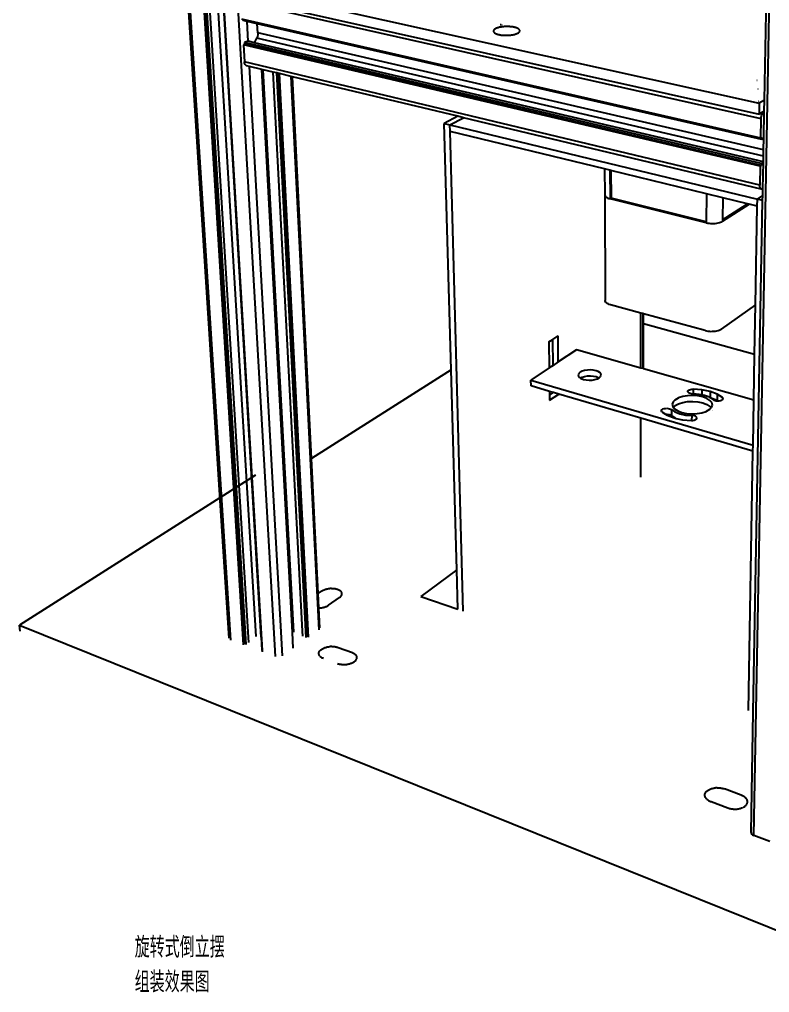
# Model space of a CAD drawing. Header units: millimetres. Extents: x -7 to 1163, y -7 to 637.
# Drawn here: x 631.6 to 919.6, y 28.8 to 402.5 of the extents above; entities that cross this region are included whole.
import ezdxf

# ---------------------------------------------------------------- set-up
doc = ezdxf.new("R2010")
doc.units = ezdxf.units.MM
doc.layers.add('5细实线', color=7, linetype='Continuous', lineweight=18)
doc.styles.add('HZ', font='gbenor.shx', dxfattribs={"bigfont": 'gbcbig.shx'})

msp = doc.modelspace()

# ---------------------------------------------------------------- linework, layer by layer
for p, q in [((709.07982, 211.92759), (688.94323, 524.9707)), ((712.79079, 164.23124), (689.70116, 524.65938)), ((717.68167, 162.40338), (695.23901, 523.783)), ((718.10169, 162.69616), (695.73344, 523.92343)), ((718.60228, 162.50922), (696.30051, 523.83377)), ((719.57265, 165.22107), (697.58316, 524.19843)), ((722.46903, 165.55266), (700.86285, 525.29248)), ((724.3652, 165.36898), (703.0313, 525.2045)), ((724.53113, 165.30751), (703.36484, 522.71676)), ((724.89358, 160.15968), (703.44477, 522.48441)), ((729.88383, 157.84308), (709.07641, 521.59319)), ((913.57629, 89.17862), (921.1573, 491.34402)), ((917.67308, 371.54835), (919.49801, 470.79881)), ((715.44553, 414.8236), (915.68927, 370.36425)), ((916.34354, 364.32584), (716.66711, 409.29212)), ((716.9123, 410.69751), (915.61447, 366.12547)), ((717.53117, 402.49237), (717.04681, 402.60337)), ((717.55211, 402.12234), (717.53117, 402.49237)), ((916.21145, 356.9601), (717.53117, 402.49237)), ((719.0019, 401.78977), (717.55211, 402.12234)), ((719.42749, 394.19737), (719.0019, 401.78977)), ((722.93424, 400.88772), (719.0019, 401.78977)), ((723.12242, 397.4415), (722.93424, 400.88772)), ((916.60382, 356.46138), (722.93424, 400.88772)), ((816.52014, 400.43365), (816.21546, 400.4999)), ((816.96092, 400.3378), (816.82742, 400.36683)), ((723.0979, 396.7189), (722.95006, 395.99114)), ((723.12242, 397.4415), (723.0979, 396.7189)), ((917.32277, 352.49654), (723.12242, 397.4415)), ((813.61015, 398.22417), (813.59028, 398.11386)), ((813.59028, 398.11386), (813.5909, 398.07679)), ((813.6133, 398.07188), (813.5909, 398.07679)), ((813.6133, 398.07188), (813.59213, 398.00363)), ((813.59213, 398.00363), (813.61571, 397.89395)), ((813.65163, 398.3341), (813.61015, 398.22417)), ((813.61571, 397.89395), (813.66095, 397.78531)), ((813.71454, 398.44318), (813.65163, 398.3341)), ((813.66095, 397.78531), (813.72766, 397.67817)), ((813.79858, 398.55093), (813.71454, 398.44318)), ((813.72766, 397.67817), (813.81557, 397.57299)), ((813.90338, 398.65691), (813.79858, 398.55093)), ((813.81557, 397.57299), (813.92432, 397.47022)), ((814.02848, 398.76065), (813.90338, 398.65691)), ((813.92432, 397.47022), (814.05347, 397.3703)), ((814.17332, 398.86172), (814.02848, 398.76065)), ((814.05347, 397.3703), (814.20247, 397.27368)), ((814.33727, 398.9597), (814.17332, 398.86172)), ((814.20247, 397.27368), (814.3707, 397.18077)), ((814.51963, 399.05416), (814.33727, 398.9597)), ((814.3707, 397.18077), (814.55743, 397.09196)), ((814.71959, 399.14471), (814.51963, 399.05416)), ((814.55743, 397.09196), (814.76189, 397.00766)), ((814.9363, 399.23097), (814.71959, 399.14471)), ((814.76189, 397.00766), (814.98319, 396.92823)), ((815.16883, 399.31256), (814.9363, 399.23097)), ((814.98319, 396.92823), (815.2204, 396.854)), ((815.41618, 399.38916), (815.16883, 399.31256)), ((815.2204, 396.854), (815.47248, 396.78532)), ((815.6773, 399.46043), (815.41618, 399.38916)), ((815.47248, 396.78532), (815.73837, 396.72247)), ((815.95106, 399.52608), (815.6773, 399.46043)), ((815.73837, 396.72247), (816.01692, 396.66573)), ((816.23631, 399.58584), (815.95106, 399.52608)), ((816.01692, 396.66573), (816.30692, 396.61535)), ((816.53182, 399.63944), (816.23631, 399.58584)), ((816.30692, 396.61535), (816.60713, 396.57156)), ((816.83635, 399.68668), (816.53182, 399.63944)), ((816.60713, 396.57156), (816.91624, 396.53453)), ((817.1486, 399.72734), (816.83635, 399.68668)), ((816.91624, 396.53453), (817.23291, 396.50444)), ((817.46725, 399.76127), (817.1486, 399.72734)), ((817.23291, 396.50444), (817.55579, 396.48142)), ((817.79095, 399.78831), (817.46725, 399.76127)), ((817.55579, 396.48142), (817.88346, 396.46557)), ((818.11833, 399.80837), (817.79095, 399.78831)), ((817.88346, 396.46557), (818.21451, 396.45696)), ((818.44801, 399.82134), (818.11833, 399.80837)), ((818.21451, 396.45696), (818.5475, 396.45562)), ((818.77859, 399.82718), (818.44801, 399.82134)), ((818.5475, 396.45562), (818.88098, 396.46157)), ((819.10868, 399.82587), (818.77859, 399.82718)), ((818.88098, 396.46157), (819.21351, 396.47477)), ((819.43688, 399.8174), (819.10868, 399.82587)), ((819.21351, 396.47477), (819.54365, 396.49517)), ((819.7618, 399.80183), (819.43688, 399.8174)), ((819.54365, 396.49517), (819.86996, 396.52268)), ((820.08207, 399.7792), (819.7618, 399.80183)), ((819.86996, 396.52268), (820.19103, 396.55717)), ((820.39633, 399.74961), (820.08207, 399.7792)), ((820.19103, 396.55717), (820.50547, 396.5985)), ((820.70326, 399.71319), (820.39633, 399.74961)), ((820.50547, 396.5985), (820.81192, 396.64649)), ((821.00155, 399.6701), (820.70326, 399.71319)), ((820.81192, 396.64649), (821.10906, 396.70092)), ((821.28994, 399.6205), (821.00155, 399.6701)), ((821.10906, 396.70092), (821.39559, 396.76156)), ((821.56721, 399.56461), (821.28994, 399.6205)), ((821.39559, 396.76156), (821.6703, 396.82814)), ((821.83217, 399.50266), (821.56721, 399.56461)), ((821.6703, 396.82814), (821.93198, 396.90037)), ((822.08369, 399.43491), (821.83217, 399.50266)), ((821.93198, 396.90037), (822.17953, 396.97793)), ((822.32071, 399.36165), (822.08369, 399.43491)), ((822.17953, 396.97793), (822.41188, 397.06049)), ((822.54221, 399.28318), (822.32071, 399.36165)), ((822.41188, 397.06049), (822.62803, 397.14768)), ((822.74724, 399.19983), (822.54221, 399.28318)), ((822.62803, 397.14768), (822.82706, 397.23913)), ((822.93492, 399.11196), (822.74724, 399.19983)), ((822.82706, 397.23913), (823.00813, 397.33444)), ((823.10443, 399.01993), (822.93492, 399.11196)), ((823.00813, 397.33444), (823.17048, 397.4332)), ((823.25505, 398.92413), (823.10443, 399.01993)), ((823.17048, 397.4332), (823.3134, 397.53497)), ((823.38612, 398.82497), (823.25505, 398.92413)), ((823.3134, 397.53497), (823.43632, 397.63932)), ((823.49707, 398.72287), (823.38612, 398.82497)), ((823.43632, 397.63932), (823.5387, 397.7458)), ((823.5874, 398.61825), (823.49707, 398.72287)), ((823.5387, 397.7458), (823.62014, 397.85394)), ((823.65672, 398.51157), (823.5874, 398.61825)), ((823.62014, 397.85394), (823.6803, 397.96329)), ((823.70471, 398.40328), (823.65672, 398.51157)), ((823.6803, 397.96329), (823.71893, 398.07337)), ((823.73115, 398.29384), (823.70471, 398.40328)), ((823.71893, 398.07337), (823.7359, 398.18371)), ((823.7359, 398.18371), (823.73115, 398.29384)), ((823.74391, 397.71128), (823.74436, 397.68437)), ((718.06613, 393.03896), (717.60132, 392.83527)), ((916.01868, 346.21128), (717.60132, 392.83527)), ((717.60132, 392.83527), (717.97639, 386.2282)), ((719.23449, 394.24252), (718.02789, 393.7147)), ((916.43625, 347.20984), (718.02789, 393.7147)), ((718.02789, 393.7147), (718.06613, 393.03896)), ((916.42305, 346.46654), (718.06613, 393.03896)), ((719.42749, 394.19737), (719.23449, 394.24252)), ((721.87482, 393.62494), (719.42749, 394.19737)), ((721.87482, 393.62494), (722.68894, 395.30747)), ((917.23878, 347.92893), (721.87482, 393.62494)), ((722.95006, 395.99114), (722.68894, 395.30747)), ((917.27708, 350.01174), (722.68894, 395.30747)), ((915.88839, 338.94618), (717.97639, 386.2282)), ((718.05342, 385.72728), (717.97639, 386.2282)), ((718.21989, 385.30306), (718.05342, 385.72728)), ((718.46434, 384.98446), (718.21989, 385.30306)), ((718.77, 384.79311), (718.46434, 384.98446)), ((719.97077, 384.50534), (718.77, 384.79311)), ((732.65867, 158.16548), (719.97077, 384.50534)), ((724.63808, 383.3868), (719.97077, 384.50534)), ((736.40464, 167.1132), (724.63808, 383.3868)), ((725.2065, 383.25058), (724.63808, 383.3868)), ((736.89697, 167.20446), (725.2065, 383.25058)), ((728.96109, 382.35077), (725.2065, 383.25058)), ((740.28234, 167.59204), (728.96109, 382.35077)), ((730.38145, 382.01038), (728.96109, 382.35077)), ((741.69825, 165.16451), (730.38145, 382.01038)), ((730.84673, 381.89887), (730.38145, 382.01038)), ((742.10512, 165.45469), (730.84673, 381.89887)), ((731.3929, 381.76798), (730.84673, 381.89887)), ((742.61068, 165.26941), (731.3929, 381.76798)), ((735.97132, 380.67074), (731.3929, 381.76798)), ((746.6214, 168.13363), (735.97132, 380.67074)), ((736.4061, 380.56655), (735.97132, 380.67074)), ((743.72966, 233.94128), (736.4061, 380.56655)), ((799.91645, 365.34605), (736.4061, 380.56655)), ((914.85262, 379.05122), (914.75805, 379.07178)), ((915.21249, 375.80594), (915.10479, 375.82955)), ((915.50196, 371.04961), (915.3439, 371.08465)), ((915.68927, 370.36425), (915.61447, 366.12547)), ((915.67219, 371.01187), (915.61874, 371.02372)), ((917.67308, 371.54835), (915.68927, 370.36425)), ((917.59525, 367.31591), (917.67308, 371.54835)), ((917.59525, 367.31591), (915.61447, 366.12547)), ((916.73006, 366.14146), (916.98939, 366.65347)), ((916.98939, 366.65347), (917.28771, 367.05673)), ((917.28771, 367.05673), (917.59525, 367.31591)), ((917.40475, 356.95553), (917.59525, 367.31591)), ((799.91645, 365.34605), (794.70827, 362.65404)), ((794.70827, 362.65404), (796.91619, 362.1199)), ((797.37486, 268.02308), (794.70827, 362.65404)), ((796.91619, 362.1199), (802.11678, 364.81873)), ((802.11678, 364.81873), (799.91645, 365.34605)), ((916.45837, 337.41634), (802.11678, 364.81873)), ((916.21145, 356.9601), (916.34354, 364.32584)), ((916.34354, 364.32584), (916.39567, 364.93636)), ((916.39567, 364.93636), (916.52752, 365.55571)), ((916.52752, 365.55571), (916.73006, 366.14146)), ((796.91619, 362.1199), (914.95084, 333.56481)), ((796.98572, 359.57735), (796.91619, 362.1199)), ((802.0249, 175.3095), (796.98572, 359.57735)), ((856.30546, 345.14053), (796.98572, 359.57735)), ((916.61736, 357.2101), (916.21145, 356.9601)), ((916.60382, 356.46138), (916.61736, 357.2101)), ((916.60382, 356.46138), (917.40475, 356.95553)), ((917.32277, 352.49654), (917.40475, 356.95553)), ((917.27708, 350.01174), (917.32277, 352.49654)), ((916.43625, 347.20984), (917.23481, 347.71309)), ((917.04712, 337.50518), (917.23481, 347.71309)), ((917.23481, 347.71309), (917.23878, 347.92893)), ((917.23878, 347.92893), (917.27708, 350.01174)), ((856.30546, 345.14053), (856.35359, 335.22455)), ((858.33004, 344.6478), (856.30546, 345.14053)), ((858.33004, 344.6478), (858.37479, 333.6855)), ((858.69772, 344.55832), (858.33004, 344.6478)), ((858.69772, 344.55832), (858.73971, 333.90424)), ((895.42198, 335.62063), (858.69772, 344.55832)), ((916.01868, 346.21128), (915.88839, 338.94618)), ((916.42305, 346.46654), (916.01868, 346.21128)), ((916.43625, 347.20984), (916.42305, 346.46654)), ((915.91934, 338.39878), (915.88839, 338.94618)), ((916.03061, 337.94199), (915.91934, 338.39878)), ((916.21451, 337.60694), (916.03061, 337.94199)), ((916.45837, 337.41634), (916.21451, 337.60694)), ((916.74549, 337.38298), (916.45837, 337.41634)), ((917.04712, 337.50518), (916.74549, 337.38298)), ((916.99909, 334.89316), (917.04712, 337.50518)), ((856.35359, 335.22455), (856.3593, 334.99843)), ((856.3593, 334.99843), (856.44129, 334.77463)), ((856.3593, 334.99843), (856.55067, 294.61842)), ((856.44129, 334.77463), (856.59827, 334.55699)), ((856.59827, 334.55699), (856.82764, 334.34927)), ((856.82764, 334.34927), (857.12557, 334.15504)), ((857.12557, 334.15504), (857.48701, 333.97768)), ((857.48701, 333.97768), (857.90581, 333.82025)), ((857.90581, 333.82025), (858.37479, 333.6855)), ((858.37479, 333.6855), (858.73971, 333.90424)), ((895.30921, 324.47212), (858.37479, 333.6855)), ((895.3124, 324.78738), (858.73971, 333.90424)), ((895.42198, 335.62063), (895.3124, 324.78738)), ((901.69894, 334.09299), (895.42198, 335.62063)), ((901.69894, 334.09299), (901.59193, 325.5514)), ((911.20786, 331.77877), (901.69894, 334.09299)), ((913.35191, 136.53782), (916.9657, 333.07737)), ((914.90354, 330.87934), (914.95084, 333.56481)), ((914.95084, 333.56481), (916.99909, 334.89316)), ((916.9657, 333.07737), (914.95084, 333.56481)), ((916.9657, 333.07737), (916.99909, 334.89316)), ((901.58532, 325.02338), (911.78719, 331.63778)), ((901.59193, 325.5514), (911.20786, 331.77877)), ((911.78719, 331.63778), (911.20786, 331.77877)), ((914.90354, 330.87934), (911.78719, 331.63778)), ((914.23594, 292.97125), (914.90354, 330.87934)), ((901.59193, 325.5514), (901.58532, 325.02338)), ((895.3124, 324.78738), (895.30921, 324.47212)), ((895.30921, 324.47212), (895.84, 324.35785)), ((895.84, 324.35785), (896.40254, 324.27163)), ((896.40254, 324.27163), (896.98711, 324.21498)), ((896.98711, 324.21498), (897.58361, 324.18888)), ((897.58361, 324.18888), (898.1817, 324.1938)), ((898.1817, 324.1938), (898.77104, 324.22964)), ((898.77104, 324.22964), (899.34142, 324.29578)), ((899.34142, 324.29578), (899.88299, 324.39106)), ((899.88299, 324.39106), (900.3864, 324.51382)), ((900.3864, 324.51382), (900.84299, 324.66191)), ((900.84299, 324.66191), (901.24492, 324.83276)), ((901.24492, 324.83276), (901.58532, 325.02338)), ((856.55639, 294.37563), (856.55067, 294.61842)), ((856.6372, 294.13535), (856.55639, 294.37563)), ((856.79182, 293.90168), (856.6372, 294.13535)), ((857.01771, 293.67866), (856.79182, 293.90168)), ((857.31108, 293.47013), (857.01771, 293.67866)), ((857.66695, 293.27971), (857.31108, 293.47013)), ((858.07927, 293.11069), (857.66695, 293.27971)), ((858.54098, 292.96602), (858.07927, 293.11069)), ((870.25106, 289.7805), (858.54098, 292.96602)), ((914.23594, 292.97125), (901.06725, 283.66924)), ((913.90065, 273.93265), (914.23594, 292.97125)), ((870.24094, 268.68749), (870.25106, 289.7805)), ((871.04837, 289.56361), (870.25106, 289.7805)), ((871.03168, 268.46318), (871.04837, 289.56361)), ((871.2757, 289.50176), (871.04837, 289.56361)), ((871.27229, 285.62018), (871.2757, 289.50176)), ((894.89049, 283.07777), (871.2757, 289.50176)), ((871.25714, 268.39922), (871.27229, 285.62018)), ((913.90065, 273.93265), (871.27229, 285.62018)), ((836.35541, 279.70323), (838.39707, 281.03496)), ((838.51652, 271.06664), (838.39707, 281.03496)), ((894.89049, 283.07777), (895.41273, 282.95517)), ((895.41273, 282.95517), (895.96622, 282.86267)), ((895.96622, 282.86267), (896.54143, 282.80189)), ((896.54143, 282.80189), (897.12839, 282.77389)), ((897.12839, 282.77389), (897.71696, 282.77917)), ((897.71696, 282.77917), (898.29694, 282.81762)), ((898.29694, 282.81762), (898.8583, 282.88859)), ((898.8583, 282.88859), (899.39134, 282.99081)), ((899.39134, 282.99081), (899.88687, 283.12252)), ((899.88687, 283.12252), (900.33634, 283.28141)), ((900.33634, 283.28141), (900.73206, 283.46471)), ((900.73206, 283.46471), (901.06725, 283.66924)), ((834.88261, 278.74256), (836.35541, 279.70323)), ((834.88261, 278.74256), (835.01637, 268.73788)), ((836.48316, 269.71378), (836.35541, 279.70323)), ((845.49231, 275.70786), (838.51652, 271.06664)), ((870.24094, 268.68749), (845.49231, 275.70786)), ((913.59171, 256.3903), (913.90065, 273.93265)), ((836.48316, 269.71378), (835.01637, 268.73788)), ((838.51652, 271.06664), (836.48316, 269.71378)), ((797.37486, 268.02308), (743.72966, 233.94128)), ((799.54158, 191.13074), (797.37486, 268.02308)), ((835.01637, 268.73788), (827.99264, 264.06477)), ((846.38901, 266.59001), (846.16593, 266.08468)), ((846.16593, 266.08468), (846.24234, 265.57235)), ((846.24234, 265.57235), (846.6139, 265.08799)), ((846.89557, 267.05404), (846.38901, 266.59001)), ((847.65056, 267.44545), (846.89557, 267.05404)), ((848.60239, 267.73794), (847.65056, 267.44545)), ((847.66945, 265.19803), (848.62043, 265.49153)), ((849.68651, 267.91194), (848.60239, 267.73794)), ((848.62043, 265.49153), (849.70358, 265.66614)), ((850.8297, 267.95583), (849.68651, 267.91194)), ((849.70358, 265.66614), (850.84577, 265.71018)), ((851.95492, 267.8667), (850.8297, 267.95583)), ((850.84577, 265.71018), (851.97, 265.62074)), ((852.98629, 267.65048), (851.95492, 267.8667)), ((851.97, 265.62074), (853.00046, 265.40377)), ((853.85406, 267.32162), (852.98629, 267.65048)), ((853.00046, 265.40377), (853.86748, 265.07377)), ((854.49924, 266.90214), (853.85406, 267.32162)), ((854.24647, 264.93493), (854.74757, 265.40194)), ((854.87755, 266.42028), (854.49924, 266.90214)), ((854.74757, 265.40194), (854.96254, 265.90861)), ((854.96254, 265.90861), (854.87755, 266.42028)), ((871.03168, 268.46318), (870.24094, 268.68749)), ((871.25714, 268.39922), (871.03168, 268.46318)), ((913.59171, 256.3903), (871.25714, 268.39922)), ((827.99264, 264.06477), (913.28667, 239.06982)), ((828.02915, 261.80564), (827.99264, 264.06477)), ((835.13703, 259.71369), (828.02915, 261.80564)), ((846.6139, 265.08799), (846.98653, 264.84243)), ((846.98653, 264.84243), (847.66945, 265.19803)), ((846.98653, 264.84243), (847.25596, 264.66487)), ((847.25596, 264.66487), (848.12508, 264.33219)), ((848.12508, 264.33219), (849.16191, 264.11299)), ((849.16191, 264.11299), (850.29524, 264.02253)), ((850.29524, 264.02253), (851.44702, 264.06709)), ((851.44702, 264.06709), (852.53789, 264.24357)), ((852.53789, 264.24357), (853.49283, 264.5397)), ((853.49283, 264.5397), (854.1542, 264.88654)), ((853.86748, 265.07377), (854.1542, 264.88654)), ((854.1542, 264.88654), (854.24647, 264.93493)), ((835.13703, 259.71369), (835.15593, 258.29986)), ((836.60287, 259.28227), (835.13703, 259.71369)), ((835.15593, 258.29986), (836.60287, 259.28227)), ((835.15593, 258.29986), (835.18246, 256.31522)), ((835.18246, 256.31522), (838.65129, 258.6794)), ((838.65129, 258.6794), (836.60287, 259.28227)), ((870.23167, 249.38484), (838.65129, 258.6794)), ((888.177, 258.0508), (886.30978, 257.74167)), ((890.16353, 258.12876), (888.177, 258.0508)), ((888.2212, 259.72506), (888.30524, 259.96133)), ((888.27568, 259.48577), (888.2212, 259.72506)), ((888.46517, 259.25978), (888.27568, 259.48577)), ((888.30524, 259.96133), (888.52192, 260.17851)), ((888.77688, 259.06255), (888.46517, 259.25978)), ((888.52192, 260.17851), (888.85634, 260.36186)), ((889.18965, 258.9076), (888.77688, 259.06255)), ((888.85634, 260.36186), (889.28568, 260.49897)), ((889.67529, 258.80556), (889.18965, 258.9076)), ((889.28568, 260.49897), (889.78074, 260.58058)), ((889.67529, 258.80556), (890.29243, 258.7561)), ((889.78074, 260.58058), (890.30792, 260.60117)), ((892.13656, 257.97045), (890.16353, 258.12876)), ((890.30792, 260.60117), (890.29243, 258.7561)), ((892.53267, 258.57657), (890.29243, 258.7561)), ((893.67981, 260.33189), (890.30792, 260.60117)), ((893.96412, 257.58624), (892.13656, 257.97045)), ((893.66043, 258.33979), (892.53267, 258.57657)), ((893.67981, 260.33189), (893.66043, 258.33979)), ((894.69341, 258.12291), (893.66043, 258.33979)), ((896.80655, 259.67791), (893.67981, 260.33189)), ((896.53798, 257.43213), (894.69341, 258.12291)), ((896.80655, 259.67791), (896.78161, 257.40364)), ((899.48014, 258.68114), (896.80655, 259.67791)), ((899.48014, 258.68114), (899.45275, 256.40343)), ((901.51993, 257.40605), (899.48014, 258.68114)), ((882.59161, 255.69835), (882.26369, 254.79671)), ((882.26369, 254.79671), (882.45988, 253.88123)), ((882.59161, 255.69835), (883.41878, 256.52515)), ((882.72533, 253.55696), (883.40578, 254.24003)), ((883.40578, 254.24003), (884.67302, 254.93896)), ((883.41878, 256.52515), (884.68714, 257.22169)), ((884.67302, 254.93896), (886.29421, 255.46073)), ((886.30978, 257.74167), (884.68714, 257.22169)), ((886.29421, 255.46073), (888.15975, 255.77092)), ((888.15975, 255.77092), (890.1445, 255.84915)), ((890.1445, 255.84915), (892.11575, 255.69029)), ((892.11575, 255.69029), (893.94164, 255.30477)), ((893.94164, 255.30477), (895.49947, 254.71792)), ((895.52337, 257.0014), (893.96412, 257.58624)), ((895.49947, 254.71792), (896.68358, 253.96858)), ((896.70859, 256.25462), (895.52337, 257.0014)), ((896.53798, 257.43213), (896.78161, 257.40364)), ((896.53798, 257.43213), (898.25832, 256.35038)), ((897.43816, 255.39565), (896.70859, 256.25462)), ((896.78161, 257.40364), (899.45275, 256.40343)), ((897.35754, 253.57643), (897.66039, 254.48225)), ((897.66039, 254.48225), (897.43816, 255.39565)), ((898.25832, 256.35038), (898.67603, 256.19381)), ((898.67603, 256.19381), (899.16605, 256.09072)), ((899.16605, 256.09072), (899.69484, 256.04818)), ((899.45275, 256.40343), (899.99945, 256.06019)), ((899.69484, 256.04818), (899.99945, 256.06019)), ((899.99945, 256.06019), (900.22621, 256.06913)), ((900.22621, 256.06913), (900.72374, 256.15213)), ((900.72374, 256.15213), (901.1534, 256.29146)), ((901.1534, 256.29146), (901.48584, 256.47755)), ((901.48584, 256.47755), (901.50831, 256.50081)), ((901.51993, 257.40605), (901.50831, 256.50081)), ((901.50831, 256.50081), (901.69845, 256.69763)), ((901.71591, 257.17826), (901.51993, 257.40605)), ((901.69845, 256.69763), (901.77686, 256.93664)), ((901.77686, 256.93664), (901.71591, 257.17826)), ((913.28667, 239.06982), (913.59171, 256.3903)), ((878.03899, 252.32226), (878.12889, 252.56526)), ((878.08952, 252.07615), (878.03899, 252.32226)), ((878.27723, 251.84372), (878.08952, 252.07615)), ((878.12889, 252.56526), (878.35291, 252.78862)), ((878.27723, 251.84372), (879.71578, 250.90912)), ((878.35291, 252.78862), (878.69567, 252.97719)), ((878.69567, 252.97719), (879.13378, 253.11821)), ((879.13378, 253.11821), (879.63744, 253.20214)), ((879.63744, 253.20214), (880.17247, 253.22331)), ((879.71578, 250.90912), (880.16234, 250.92688)), ((879.71578, 250.90912), (880.29146, 250.53512)), ((880.16234, 250.92688), (880.69199, 250.88373)), ((880.17247, 253.22331), (880.7026, 253.18031)), ((880.29146, 250.53512), (882.97984, 249.50318)), ((880.69199, 250.88373), (881.18082, 250.77909)), ((880.7026, 253.18031), (881.19188, 253.07603)), ((881.18082, 250.77909), (881.59565, 250.62004)), ((881.19188, 253.07603), (881.60709, 252.91752)), ((881.59565, 250.62004), (881.90824, 250.41731)), ((881.60709, 252.91752), (881.91997, 252.71548)), ((881.91997, 252.71548), (881.90824, 250.41731)), ((881.90824, 250.41731), (883.29823, 249.51584)), ((881.91997, 252.71548), (883.31124, 251.81709)), ((882.45988, 253.88123), (882.72533, 253.55696)), ((882.72533, 253.55696), (883.1694, 253.01449)), ((883.1694, 253.01449), (884.34594, 252.25634)), ((883.31124, 251.81709), (885.16284, 251.1096)), ((884.34594, 252.25634), (885.91022, 251.65957)), ((885.16284, 251.1096), (887.34791, 250.64292)), ((885.91022, 251.65957), (887.75514, 251.26607)), ((887.34791, 250.64292), (889.71508, 250.45019)), ((887.75514, 251.26607), (889.75324, 251.10359)), ((889.71508, 250.45019), (889.69946, 248.54408)), ((890.24877, 250.40674), (889.71508, 250.45019)), ((889.75324, 251.10359), (891.76582, 251.18362)), ((890.7425, 250.30137), (890.24877, 250.40674)), ((891.76582, 251.18362), (893.65308, 251.50052)), ((893.65308, 251.50052), (895.2844, 252.03187)), ((896.54774, 252.74034), (895.2844, 252.03187)), ((896.54774, 252.74034), (897.17477, 253.38772)), ((897.17477, 253.38772), (896.68358, 253.96858)), ((897.35754, 253.57643), (897.17477, 253.38772)), ((897.63684, 252.40333), (897.63625, 252.35044)), ((897.63786, 252.49322), (897.63757, 252.46769)), ((870.22079, 226.73028), (870.23167, 249.38484)), ((913.24538, 236.7253), (870.23167, 249.38484)), ((882.97984, 249.50318), (883.77609, 249.33246)), ((883.29823, 249.51584), (883.77609, 249.33246)), ((883.77609, 249.33246), (886.15778, 248.82181)), ((886.15778, 248.82181), (889.60354, 248.54025)), ((889.60354, 248.54025), (889.69946, 248.54408)), ((889.69946, 248.54408), (890.14288, 248.5618)), ((890.14288, 248.5618), (890.64911, 248.64718)), ((890.64911, 248.64718), (891.08759, 248.7905)), ((891.16276, 250.14119), (890.7425, 250.30137)), ((891.08759, 248.7905), (891.42837, 248.98193)), ((891.48093, 249.93703), (891.16276, 250.14119)), ((891.42837, 248.98193), (891.64827, 249.20832)), ((891.67529, 249.70272), (891.48093, 249.93703)), ((891.64827, 249.20832), (891.73243, 249.45418)), ((891.73243, 249.45418), (891.67529, 249.70272)), ((911.49237, 137.18544), (913.24538, 236.7253)), ((913.24538, 236.7253), (913.28667, 239.06982)), ((746.31699, 182.14027), (743.72966, 233.94128)), ((722.30019, 227.49894), (631.60595, 169.87919)), ((712.10612, 164.88093), (709.07982, 211.92759)), ((799.54158, 191.13074), (785.69819, 180.99557)), ((799.96721, 176.02612), (799.54158, 191.13074)), ((747.56076, 183.00761), (747.74786, 183.13031)), ((747.74786, 183.13031), (747.94885, 183.24721)), ((747.94885, 183.24721), (748.16286, 183.35779)), ((748.16286, 183.35779), (748.38898, 183.46161)), ((748.38898, 183.46161), (748.62624, 183.55821)), ((748.62624, 183.55821), (748.87363, 183.6472)), ((748.87363, 183.6472), (749.1301, 183.7282)), ((749.1301, 183.7282), (749.39455, 183.80087)), ((749.39455, 183.80087), (749.66585, 183.8649)), ((749.66585, 183.8649), (749.94287, 183.92003)), ((749.94287, 183.92003), (750.22442, 183.96603)), ((750.22442, 183.96603), (750.50931, 184.00269)), ((750.50931, 184.00269), (750.79633, 184.02988)), ((751.08427, 184.04747), (750.79633, 184.02988)), ((751.37191, 184.05539), (751.08427, 184.04747)), ((751.37191, 184.05539), (751.65802, 184.05361)), ((751.65802, 184.05361), (751.94141, 184.04213)), ((751.94141, 184.04213), (752.22086, 184.02101)), ((752.22086, 184.02101), (752.4952, 183.99033)), ((752.4952, 183.99033), (752.76326, 183.95022)), ((752.76326, 183.95022), (753.0239, 183.90085)), ((753.0239, 183.90085), (753.27603, 183.84243)), ((753.27603, 183.84243), (753.51856, 183.77519)), ((753.51856, 183.77519), (753.75047, 183.69943)), ((753.75047, 183.69943), (753.97077, 183.61545)), ((753.97077, 183.61545), (754.17851, 183.52362)), ((754.17851, 183.52362), (754.37282, 183.42432)), ((754.37282, 183.42432), (754.55286, 183.31797)), ((754.55286, 183.31797), (754.71786, 183.20502)), ((754.71786, 183.20502), (754.86711, 183.08593)), ((746.31699, 182.14027), (747.56076, 183.00761)), ((746.59659, 176.54243), (746.31699, 182.14027)), ((750.32034, 177.60927), (754.48588, 180.54964)), ((754.48588, 180.54964), (754.65744, 180.67864)), ((754.65744, 180.67864), (754.8133, 180.8123)), ((754.8133, 180.8123), (754.95282, 180.95006)), ((754.86711, 183.08593), (754.99995, 182.96122)), ((754.95282, 180.95006), (755.07539, 181.09132)), ((755.11583, 182.83142), (754.99995, 182.96122)), ((755.07539, 181.09132), (755.18051, 181.23547)), ((755.21423, 182.69706), (755.11583, 182.83142)), ((755.18051, 181.23547), (755.26773, 181.38189)), ((755.29471, 182.55873), (755.21423, 182.69706)), ((755.26773, 181.38189), (755.33669, 181.52995)), ((755.35694, 182.41701), (755.29471, 182.55873)), ((755.33669, 181.52995), (755.38712, 181.67901)), ((755.40062, 182.27249), (755.35694, 182.41701)), ((755.38712, 181.67901), (755.41881, 181.82843)), ((755.42556, 182.12581), (755.40062, 182.27249)), ((755.41881, 181.82843), (755.43164, 181.97758)), ((755.43164, 181.97758), (755.42556, 182.12581)), ((785.69819, 180.99557), (799.96721, 176.02612)), ((746.59659, 176.54243), (746.75755, 176.54692)), ((746.97788, 168.90859), (746.59659, 176.54243)), ((746.75755, 176.54692), (747.04921, 176.56495)), ((747.04921, 176.56495), (747.33995, 176.59281)), ((747.33995, 176.59281), (747.62852, 176.63039)), ((747.62852, 176.63039), (747.91368, 176.67751)), ((747.91368, 176.67751), (748.19418, 176.73397)), ((748.19418, 176.73397), (748.46882, 176.79952)), ((748.46882, 176.79952), (748.73641, 176.87388)), ((748.73641, 176.87388), (748.99579, 176.95672)), ((748.99579, 176.95672), (749.24585, 177.04768)), ((749.24585, 177.04768), (749.48551, 177.14636)), ((749.48551, 177.14636), (749.71374, 177.25234)), ((749.71374, 177.25234), (749.92956, 177.36515)), ((749.92956, 177.36515), (750.13205, 177.4843)), ((750.13205, 177.4843), (750.32034, 177.60927)), ((631.60595, 169.87919), (981.81972, 28.8547)), ((631.83829, 167.6277), (631.60595, 169.87919)), ((719.69219, 163.26963), (719.57265, 165.22107)), ((724.83469, 160.18168), (724.53113, 165.30751)), ((736.71627, 161.06188), (736.40464, 167.1132)), ((740.38492, 165.64619), (740.28234, 167.59204)), ((747.55888, 160.63744), (747.75295, 160.76946)), ((747.75295, 160.76946), (747.96143, 160.89523)), ((747.96143, 160.89523), (748.18341, 161.01421)), ((748.18341, 161.01421), (748.41795, 161.12591)), ((748.41795, 161.12591), (748.66405, 161.22984)), ((748.66405, 161.22984), (748.92064, 161.32558)), ((748.92064, 161.32558), (749.18665, 161.41273)), ((749.18665, 161.41273), (749.46094, 161.49091)), ((749.46094, 161.49091), (749.74234, 161.5598)), ((749.74234, 161.5598), (750.02966, 161.61911)), ((750.02966, 161.61911), (750.32168, 161.66859)), ((750.32168, 161.66859), (750.61717, 161.70804)), ((750.61717, 161.70804), (750.91487, 161.73729)), ((751.21352, 161.75621), (750.91487, 161.73729)), ((751.51186, 161.76473), (751.21352, 161.75621)), ((751.51186, 161.76473), (751.80862, 161.76282)), ((751.80862, 161.76282), (752.10255, 161.75047)), ((752.10255, 161.75047), (752.39241, 161.72775)), ((752.39241, 161.72775), (752.67697, 161.69474)), ((752.67697, 161.69474), (752.95502, 161.65159)), ((752.95502, 161.65159), (753.22538, 161.59847)), ((753.22538, 161.59847), (753.48691, 161.53562)), ((753.48691, 161.53562), (753.7385, 161.46328)), ((753.7385, 161.46328), (753.97908, 161.38177)), ((753.97908, 161.38177), (759.42717, 159.38594)), ((724.92092, 159.69786), (724.89358, 160.15968)), ((746.56009, 159.10618), (746.57568, 159.26681)), ((746.56413, 158.94637), (746.56009, 159.10618)), ((746.58779, 158.78807), (746.56413, 158.94637)), ((746.57568, 159.26681), (746.61082, 159.42757)), ((746.631, 158.63196), (746.58779, 158.78807)), ((746.61082, 159.42757), (746.66534, 159.58779)), ((746.69358, 158.47872), (746.631, 158.63196)), ((746.66534, 159.58779), (746.739, 159.74676)), ((746.77528, 158.329), (746.69358, 158.47872)), ((746.739, 159.74676), (746.83146, 159.90383)), ((746.87575, 158.18345), (746.77528, 158.329)), ((746.83146, 159.90383), (746.94232, 160.0583)), ((746.99458, 158.0427), (746.87575, 158.18345)), ((746.94232, 160.0583), (747.07109, 160.20953)), ((746.99458, 158.0427), (747.13127, 157.90736)), ((747.07109, 160.20953), (747.21721, 160.35688)), ((747.13127, 157.90736), (747.28524, 157.77802)), ((747.21721, 160.35688), (747.38004, 160.49972)), ((747.28524, 157.77802), (747.45584, 157.65524)), ((747.38004, 160.49972), (747.55888, 160.63744)), ((747.45584, 157.65524), (747.64234, 157.53955)), ((747.64234, 157.53955), (747.84394, 157.43145)), ((747.84394, 157.43145), (748.05978, 157.33142)), ((748.05978, 157.33142), (748.28894, 157.2399)), ((759.42717, 159.38594), (759.65723, 159.29501)), ((759.65723, 159.29501), (759.87432, 159.19558)), ((759.87432, 159.19558), (760.07749, 159.08806)), ((760.07749, 159.08806), (760.2659, 158.97289)), ((760.2659, 158.97289), (760.43871, 158.85058)), ((760.43871, 158.85058), (760.5952, 158.72163)), ((760.5952, 158.72163), (760.73468, 158.58658)), ((760.85656, 158.44602), (760.73468, 158.58658)), ((760.96029, 158.30052), (760.85656, 158.44602)), ((761.04543, 158.15072), (760.96029, 158.30052)), ((761.02907, 156.87616), (761.09937, 157.03652)), ((761.1116, 157.99724), (761.04543, 158.15072)), ((761.09937, 157.03652), (761.15037, 157.19797)), ((761.1585, 157.84073), (761.1116, 157.99724)), ((761.15037, 157.19797), (761.18186, 157.3598)), ((761.18591, 157.68187), (761.1585, 157.84073)), ((761.18186, 157.3598), (761.19372, 157.52133)), ((761.19372, 157.52133), (761.18591, 157.68187)), ((753.75506, 155.21734), (753.99805, 155.13418)), ((753.99805, 155.13418), (754.25229, 155.06035)), ((754.25229, 155.06035), (754.51668, 154.99616)), ((754.51668, 154.99616), (754.79008, 154.9419)), ((754.79008, 154.9419), (755.0713, 154.89781)), ((755.0713, 154.89781), (755.35912, 154.86407)), ((755.35912, 154.86407), (755.65232, 154.84084)), ((755.65232, 154.84084), (755.9496, 154.82822)), ((755.9496, 154.82822), (756.24969, 154.82626)), ((756.24969, 154.82626), (756.55129, 154.83497)), ((756.55129, 154.83497), (756.85308, 154.85432)), ((756.85308, 154.85432), (757.15377, 154.88421)), ((757.15377, 154.88421), (757.45204, 154.92453)), ((757.45204, 154.92453), (757.74661, 154.97508)), ((757.74661, 154.97508), (758.03621, 155.03565)), ((758.03621, 155.03565), (758.31957, 155.10598)), ((758.31957, 155.10598), (758.59548, 155.18576)), ((758.59548, 155.18576), (758.86275, 155.27463)), ((758.86275, 155.27463), (759.12022, 155.37222)), ((759.12022, 155.37222), (759.36678, 155.47808)), ((759.36678, 155.47808), (759.60138, 155.59178)), ((759.60138, 155.59178), (759.82301, 155.7128)), ((759.82301, 155.7128), (760.03072, 155.84062)), ((760.03072, 155.84062), (760.22363, 155.97468)), ((760.22363, 155.97468), (760.4009, 156.11441)), ((760.4009, 156.11441), (760.5618, 156.2592)), ((760.5618, 156.2592), (760.70563, 156.40843)), ((760.70563, 156.40843), (760.83179, 156.56143)), ((760.83179, 156.56143), (760.93976, 156.71757)), ((760.93976, 156.71757), (761.02907, 156.87616)), ((912.50234, 90.33334), (913.35191, 136.53782)), ((894.77165, 104.74279), (894.78955, 104.93233)), ((894.77498, 104.55258), (894.77165, 104.74279)), ((894.78955, 104.93233), (894.82858, 105.1204)), ((894.82858, 105.1204), (894.88856, 105.30619)), ((894.88856, 105.30619), (894.96922, 105.48891)), ((894.96922, 105.48891), (895.07018, 105.6678)), ((895.07018, 105.6678), (895.19101, 105.84208)), ((895.19101, 105.84208), (895.33118, 106.01102)), ((895.33118, 106.01102), (895.49007, 106.1739)), ((895.49007, 106.1739), (895.667, 106.33004)), ((895.667, 106.33004), (895.8612, 106.47877)), ((895.8612, 106.47877), (896.07184, 106.61948)), ((896.07184, 106.61948), (896.298, 106.75156)), ((896.298, 106.75156), (896.53874, 106.87446)), ((896.53874, 106.87446), (896.793, 106.98767)), ((896.793, 106.98767), (897.05972, 107.09071)), ((897.05972, 107.09071), (897.33775, 107.18315)), ((897.33775, 107.18315), (897.62591, 107.26461)), ((897.62591, 107.26461), (897.92299, 107.33473)), ((897.92299, 107.33473), (898.22771, 107.39324)), ((898.22771, 107.39324), (898.5388, 107.43988)), ((898.5388, 107.43988), (898.85492, 107.47445)), ((899.17476, 107.49683), (898.85492, 107.47445)), ((899.49694, 107.5069), (899.17476, 107.49683)), ((899.49694, 107.5069), (899.82012, 107.50464)), ((899.82012, 107.50464), (900.14292, 107.49004)), ((900.14292, 107.49004), (900.46399, 107.46318)), ((900.46399, 107.46318), (900.78195, 107.42415)), ((900.78195, 107.42415), (901.09547, 107.37314)), ((901.09547, 107.37314), (901.40322, 107.31033)), ((901.40322, 107.31033), (901.7039, 107.23602)), ((901.7039, 107.23602), (901.99623, 107.15049)), ((901.99623, 107.15049), (902.27897, 107.05411)), ((908.72272, 104.69353), (902.27897, 107.05411)), ((908.72272, 104.69353), (908.99664, 104.58595)), ((894.79953, 104.36253), (894.77498, 104.55258)), ((894.84522, 104.17345), (894.79953, 104.36253)), ((894.91188, 103.98614), (894.84522, 104.17345)), ((894.99923, 103.80142), (894.91188, 103.98614)), ((895.10692, 103.62007), (894.99923, 103.80142)), ((895.2345, 103.44289), (895.10692, 103.62007)), ((895.38143, 103.27064), (895.2345, 103.44289)), ((895.54709, 103.10406), (895.38143, 103.27064)), ((895.54709, 103.10406), (895.7308, 102.94388)), ((895.7308, 102.94388), (895.93176, 102.79079)), ((895.93176, 102.79079), (896.14912, 102.64546)), ((896.14912, 102.64546), (896.38196, 102.50852)), ((896.38196, 102.50852), (896.62927, 102.38057)), ((896.62927, 102.38057), (896.88999, 102.26216)), ((896.88999, 102.26216), (897.16301, 102.15381)), ((897.16301, 102.15381), (903.63564, 99.75882)), ((908.99664, 104.58595), (909.25867, 104.46831)), ((909.25867, 104.46831), (909.50768, 104.34109)), ((909.50768, 104.34109), (909.74262, 104.20483)), ((909.74262, 104.20483), (909.96247, 104.06011)), ((909.96247, 104.06011), (910.1663, 103.90752)), ((910.1663, 103.90752), (910.35323, 103.74772)), ((910.35323, 103.74772), (910.52244, 103.58137)), ((910.67322, 103.40919), (910.52244, 103.58137)), ((910.63459, 100.82125), (910.77191, 100.99271)), ((910.8049, 103.2319), (910.67322, 103.40919)), ((910.77191, 100.99271), (910.88951, 101.1694)), ((910.9169, 103.05025), (910.8049, 103.2319)), ((910.88951, 101.1694), (910.98688, 101.35057)), ((911.00873, 102.86502), (910.9169, 103.05025)), ((910.98688, 101.35057), (911.06364, 101.53544)), ((911.07998, 102.67699), (911.00873, 102.86502)), ((911.06364, 101.53544), (911.11946, 101.7232)), ((911.13034, 102.48696), (911.07998, 102.67699)), ((911.11946, 101.7232), (911.15413, 101.91305)), ((911.15956, 102.29575), (911.13034, 102.48696)), ((911.15413, 101.91305), (911.16751, 102.10417)), ((911.16751, 102.10417), (911.15956, 102.29575)), ((903.63564, 99.75882), (903.92171, 99.66032)), ((903.92171, 99.66032), (904.2176, 99.57287)), ((904.2176, 99.57287), (904.52204, 99.49683)), ((904.52204, 99.49683), (904.8337, 99.43256)), ((904.8337, 99.43256), (905.15124, 99.38033)), ((905.15124, 99.38033), (905.47328, 99.34037)), ((905.47328, 99.34037), (905.79843, 99.31285)), ((905.79843, 99.31285), (906.12528, 99.2979)), ((906.12528, 99.2979), (906.45241, 99.29558)), ((906.45241, 99.29558), (906.77839, 99.3059)), ((906.77839, 99.3059), (907.10183, 99.32882)), ((907.10183, 99.32882), (907.42131, 99.36423)), ((907.42131, 99.36423), (907.73545, 99.41198)), ((907.73545, 99.41198), (908.04289, 99.47187)), ((908.04289, 99.47187), (908.34229, 99.54362)), ((908.34229, 99.54362), (908.63237, 99.62692)), ((908.63237, 99.62692), (908.91187, 99.72142)), ((908.91187, 99.72142), (909.17959, 99.82669)), ((909.43437, 99.94227), (909.67511, 100.06766)), ((909.67511, 100.06766), (909.90078, 100.20231)), ((909.90078, 100.20231), (910.11043, 100.34564)), ((910.11043, 100.34564), (910.30314, 100.49702)), ((910.30314, 100.49702), (910.47811, 100.65578)), ((910.47811, 100.65578), (910.63459, 100.82125)), ((912.50234, 90.33334), (912.57232, 89.99535)), ((912.57232, 89.99535), (912.78572, 89.67613)), ((912.78572, 89.67613), (913.12813, 89.39752)), ((913.12813, 89.39752), (913.57629, 89.17862)), ((919.7276, 86.87965), (913.57629, 89.17862))]:
    msp.add_line(p, q)

# ---------------------------------------------------------------- texts
at = {"layer": '5细实线', "ltscale": 5, "insert": (675.84946, 50.22842), "char_height": 8, "attachment_point": 1, "style": 'HZ'}
msp.add_mtext_dynamic_manual_height_columns('旋转式倒立摆\\P组装效果图', width=52.5368465, gutter_width=50, heights=[0], dxfattribs=at)

doc.saveas('drawing.dxf')
